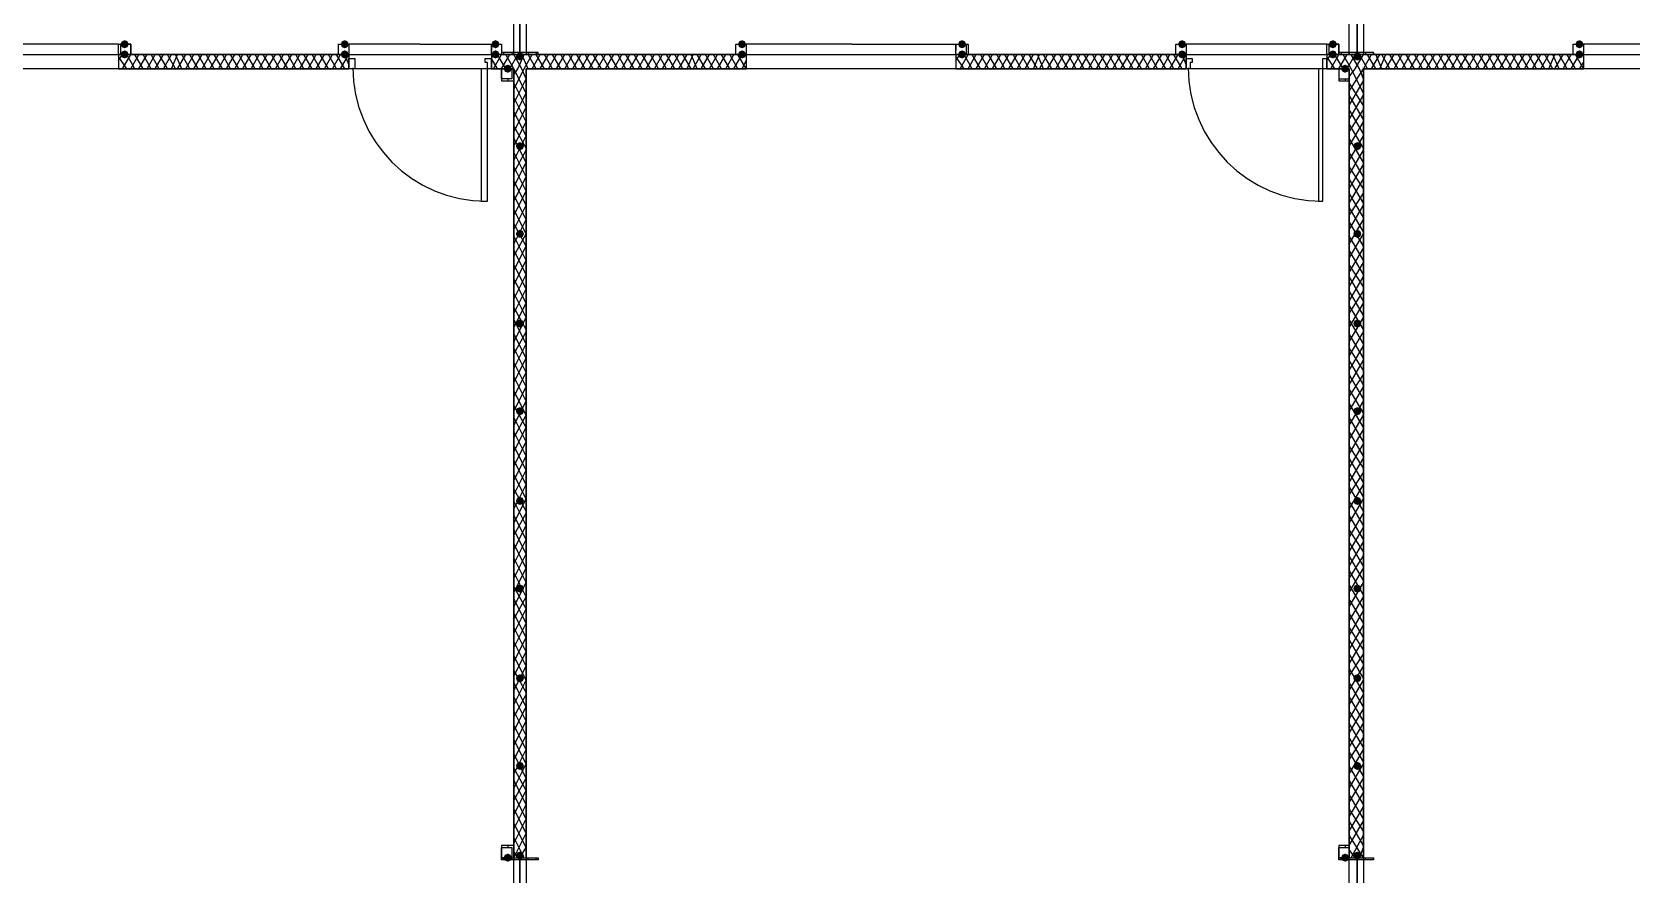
# Model space of a CAD drawing. Header units: millimetres. Extents: x 0 to 420, y 0 to 297.
# Drawn here: x 141.41 to 174.64, y 121.86 to 139.36 of the extents above; entities that cross this region are included whole.
import ezdxf

# ---------------------------------------------------------------- set-up
doc = ezdxf.new("R2010")
doc.units = ezdxf.units.MM
doc.layers.get('0').update_dxf_attribs({"linetype": 'CONTINUOUS'})

msp = doc.modelspace()

# ---------------------------------------------------------------- hatches: boundary and pattern name
at = {"true_color": 0x000007}
for points in [[(143.425333, 139.107333), (143.400463, 139.047537), (143.340667, 139.022667), (143.280871, 139.047537), (143.256, 139.107333), (143.280871, 139.167129), (143.340667, 139.192), (143.400462, 139.167129)], [(143.425333, 138.895667), (143.400463, 138.835871), (143.340667, 138.811), (143.280871, 138.835871), (143.256, 138.895667), (143.280871, 138.955462), (143.340667, 138.980333), (143.400462, 138.955463)], [(147.997333, 139.107333), (147.972463, 139.047537), (147.912667, 139.022667), (147.852871, 139.047537), (147.828, 139.107333), (147.852871, 139.167129), (147.912667, 139.192), (147.972462, 139.167129)], [(147.997333, 138.895667), (147.972463, 138.835871), (147.912667, 138.811), (147.852871, 138.835871), (147.828, 138.895667), (147.852871, 138.955462), (147.912667, 138.980333), (147.972462, 138.955463)], [(151.13, 139.107333), (151.105129, 139.047537), (151.045333, 139.022667), (150.985538, 139.047537), (150.960667, 139.107333), (150.985537, 139.167129), (151.045333, 139.192), (151.105129, 139.167129)], [(151.13, 138.895667), (151.105129, 138.835871), (151.045333, 138.811), (150.985538, 138.835871), (150.960667, 138.895667), (150.985537, 138.955462), (151.045333, 138.980333), (151.105129, 138.955463)], [(151.638, 138.853333), (151.613129, 138.793537), (151.553333, 138.768667), (151.493538, 138.793537), (151.468667, 138.853333), (151.493537, 138.913129), (151.553333, 138.938), (151.613129, 138.913129)], [(156.252333, 139.107333), (156.227463, 139.047537), (156.167667, 139.022667), (156.107871, 139.047537), (156.083, 139.107333), (156.107871, 139.167129), (156.167667, 139.192), (156.227462, 139.167129)], [(156.252333, 138.895667), (156.227463, 138.835871), (156.167667, 138.811), (156.107871, 138.835871), (156.083, 138.895667), (156.107871, 138.955462), (156.167667, 138.980333), (156.227462, 138.955463)], [(160.824333, 139.107333), (160.799463, 139.047537), (160.739667, 139.022667), (160.679871, 139.047537), (160.655, 139.107333), (160.679871, 139.167129), (160.739667, 139.192), (160.799462, 139.167129)], [(160.824333, 138.895667), (160.799463, 138.835871), (160.739667, 138.811), (160.679871, 138.835871), (160.655, 138.895667), (160.679871, 138.955462), (160.739667, 138.980333), (160.799462, 138.955463)], [(165.396333, 139.107333), (165.371462, 139.047537), (165.311667, 139.022667), (165.251871, 139.047537), (165.227, 139.107333), (165.251871, 139.167129), (165.311667, 139.192), (165.371462, 139.167129)], [(165.396333, 138.895667), (165.371462, 138.835871), (165.311667, 138.811), (165.251871, 138.835871), (165.227, 138.895667), (165.251871, 138.955462), (165.311667, 138.980333), (165.371462, 138.955463)], [(168.529, 139.107333), (168.504129, 139.047537), (168.444333, 139.022667), (168.384538, 139.047537), (168.359667, 139.107333), (168.384537, 139.167129), (168.444333, 139.192), (168.504129, 139.167129)], [(168.529, 138.895667), (168.504129, 138.835871), (168.444333, 138.811), (168.384538, 138.835871), (168.359667, 138.895667), (168.384537, 138.955462), (168.444333, 138.980333), (168.504129, 138.955463)], [(169.037, 138.853333), (169.012129, 138.793537), (168.952333, 138.768667), (168.892538, 138.793537), (168.867667, 138.853333), (168.892537, 138.913129), (168.952333, 138.938), (169.012129, 138.913129)], [(173.651333, 139.107333), (173.626462, 139.047537), (173.566667, 139.022667), (173.506871, 139.047537), (173.482, 139.107333), (173.506871, 139.167129), (173.566667, 139.192), (173.626462, 139.167129)], [(173.651333, 138.895667), (173.626462, 138.835871), (173.566667, 138.811), (173.506871, 138.835871), (173.482, 138.895667), (173.506871, 138.955462), (173.566667, 138.980333), (173.626462, 138.955463)], [(151.384, 138.599333), (151.359129, 138.539537), (151.299333, 138.514667), (151.239538, 138.539537), (151.214667, 138.599333), (151.239537, 138.659129), (151.299333, 138.684), (151.359129, 138.659129)], [(168.783, 138.599333), (168.758129, 138.539537), (168.698333, 138.514667), (168.638537, 138.539537), (168.613667, 138.599333), (168.638537, 138.659129), (168.698333, 138.684), (168.758129, 138.659129)], [(151.638, 136.990667), (151.613129, 136.930871), (151.553333, 136.906), (151.493538, 136.930871), (151.468667, 136.990667), (151.493537, 137.050462), (151.553333, 137.075333), (151.613129, 137.050463)], [(169.037, 136.990667), (169.012129, 136.930871), (168.952333, 136.906), (168.892538, 136.930871), (168.867667, 136.990667), (168.892537, 137.050462), (168.952333, 137.075333), (169.012129, 137.050463)], [(151.638, 135.170333), (151.613129, 135.110537), (151.553333, 135.085667), (151.493538, 135.110537), (151.468667, 135.170333), (151.493537, 135.230129), (151.553333, 135.255), (151.613129, 135.230129)], [(169.037, 135.170333), (169.012129, 135.110537), (168.952333, 135.085667), (168.892538, 135.110537), (168.867667, 135.170333), (168.892537, 135.230129), (168.952333, 135.255), (169.012129, 135.230129)], [(151.638, 133.307667), (151.613129, 133.247871), (151.553333, 133.223), (151.493538, 133.247871), (151.468667, 133.307667), (151.493537, 133.367462), (151.553333, 133.392333), (151.613129, 133.367463)], [(169.037, 133.307667), (169.012129, 133.247871), (168.952333, 133.223), (168.892538, 133.247871), (168.867667, 133.307667), (168.892537, 133.367462), (168.952333, 133.392333), (169.012129, 133.367463)], [(151.638, 131.487333), (151.613129, 131.427537), (151.553333, 131.402667), (151.493538, 131.427537), (151.468667, 131.487333), (151.493537, 131.547129), (151.553333, 131.572), (151.613129, 131.547129)], [(169.037, 131.487333), (169.012129, 131.427537), (168.952333, 131.402667), (168.892538, 131.427537), (168.867667, 131.487333), (168.892537, 131.547129), (168.952333, 131.572), (169.012129, 131.547129)], [(151.638, 129.624667), (151.613129, 129.564871), (151.553333, 129.54), (151.493538, 129.564871), (151.468667, 129.624667), (151.493537, 129.684462), (151.553333, 129.709333), (151.613129, 129.684463)], [(169.037, 129.624667), (169.012129, 129.564871), (168.952333, 129.54), (168.892538, 129.564871), (168.867667, 129.624667), (168.892537, 129.684462), (168.952333, 129.709333), (169.012129, 129.684463)], [(151.638, 127.804333), (151.613129, 127.744537), (151.553333, 127.719667), (151.493538, 127.744537), (151.468667, 127.804333), (151.493537, 127.864129), (151.553333, 127.889), (151.613129, 127.864129)], [(169.037, 127.804333), (169.012129, 127.744537), (168.952333, 127.719667), (168.892538, 127.744537), (168.867667, 127.804333), (168.892537, 127.864129), (168.952333, 127.889), (169.012129, 127.864129)], [(151.638, 125.941667), (151.613129, 125.881871), (151.553333, 125.857), (151.493538, 125.881871), (151.468667, 125.941667), (151.493537, 126.001462), (151.553333, 126.026333), (151.613129, 126.001463)], [(169.037, 125.941667), (169.012129, 125.881871), (168.952333, 125.857), (168.892538, 125.881871), (168.867667, 125.941667), (168.892537, 126.001462), (168.952333, 126.026333), (169.012129, 126.001463)], [(151.638, 124.121333), (151.613129, 124.061537), (151.553333, 124.036667), (151.493538, 124.061537), (151.468667, 124.121333), (151.493537, 124.181129), (151.553333, 124.206), (151.613129, 124.181129)], [(169.037, 124.121333), (169.012129, 124.061537), (168.952333, 124.036667), (168.892538, 124.061537), (168.867667, 124.121333), (168.892537, 124.181129), (168.952333, 124.206), (169.012129, 124.181129)], [(151.384, 122.216333), (151.359129, 122.156537), (151.299333, 122.131667), (151.239538, 122.156537), (151.214667, 122.216333), (151.239537, 122.276129), (151.299333, 122.301), (151.359129, 122.276129)], [(151.638, 122.258667), (151.613129, 122.198871), (151.553333, 122.174), (151.493538, 122.198871), (151.468667, 122.258667), (151.493537, 122.318462), (151.553333, 122.343333), (151.613129, 122.318463)], [(168.783, 122.216333), (168.758129, 122.156537), (168.698333, 122.131667), (168.638537, 122.156537), (168.613667, 122.216333), (168.638537, 122.276129), (168.698333, 122.301), (168.758129, 122.276129)], [(169.037, 122.258667), (169.012129, 122.198871), (168.952333, 122.174), (168.892538, 122.198871), (168.867667, 122.258667), (168.892537, 122.318462), (168.952333, 122.343333), (169.012129, 122.318463)]]:
    msp.add_hatch(color=0, dxfattribs=at).paths.add_polyline_path(points, flags=0)

# ---------------------------------------------------------------- linework, layer by layer
at = {"color": 0, "true_color": 0x000007}
for points in [[(134.323667, 150.029333), (134.323667, 138.895667), (151.426333, 138.895667), (151.426333, 150.029333)], [(168.783, 138.895667), (168.783, 150.029333), (151.680333, 150.029333), (151.680333, 138.895667)], [(186.182, 150.029333), (169.079333, 150.029333), (169.079333, 138.895667), (186.182, 138.895667)], [(151.934333, 139.615333), (151.172333, 139.615333), (151.172333, 139.573), (151.553333, 139.573), (151.553333, 138.938), (151.172333, 138.938), (151.172333, 138.895667), (151.934333, 138.895667), (151.934333, 138.938), (151.553333, 138.938), (151.553333, 139.573), (151.934333, 139.573)], [(169.291, 139.615333), (168.571333, 139.615333), (168.571333, 139.573), (168.952333, 139.573), (168.952333, 138.938), (168.571333, 138.938), (168.571333, 138.895667), (169.291, 138.895667), (169.291, 138.938), (168.952333, 138.938), (168.952333, 139.573), (169.291, 139.573)], [(143.213667, 139.107333), (143.467667, 139.107333), (143.467667, 138.895667), (143.213667, 138.895667)], [(143.256, 139.107333), (143.256, 138.895667), (143.467667, 138.895667), (143.467667, 139.107333)], [(147.785667, 139.107333), (147.997333, 139.107333), (147.997333, 138.895667), (147.785667, 138.895667), (147.785667, 139.107333), (147.997333, 139.107333), (147.997333, 138.895667), (147.785667, 138.895667)], [(156.040667, 139.107333), (156.252333, 139.107333), (156.252333, 138.895667), (156.040667, 138.895667), (156.040667, 139.107333), (156.252333, 139.107333), (156.252333, 138.895667), (156.040667, 138.895667)], [(165.184667, 139.107333), (165.396333, 139.107333), (165.396333, 138.895667), (165.184667, 138.895667), (165.184667, 139.107333), (165.396333, 139.107333), (165.396333, 138.895667), (165.184667, 138.895667)], [(168.317333, 139.107333), (168.571333, 139.107333), (168.571333, 138.895667), (168.317333, 138.895667)], [(168.359667, 139.107333), (168.359667, 138.895667), (168.571333, 138.895667), (168.571333, 139.107333)], [(173.439667, 139.107333), (173.651333, 139.107333), (173.651333, 138.895667), (173.439667, 138.895667), (173.439667, 139.107333), (173.651333, 139.107333), (173.651333, 138.895667), (173.439667, 138.895667)], [(151.426333, 104.097667), (151.426333, 138.599333), (147.701, 138.599333), (134.535333, 138.599333), (134.323667, 138.599333), (134.323667, 104.097667)], [(148.124333, 138.811), (148.124333, 138.726333), (148.124333, 138.599333), (147.997333, 138.599333), (147.997333, 138.811)], [(147.997333, 138.599333), (147.997333, 138.811)], [(150.876, 135.847667), (150.876, 138.599333), (150.749, 138.599333), (150.749, 135.847667)], [(150.960667, 138.811), (150.960667, 138.599333), (150.876, 138.599333), (150.876, 138.726333), (150.833667, 138.726333), (150.833667, 138.811)], [(150.960667, 138.599333), (150.960667, 138.811)], [(151.426333, 138.599333), (151.172333, 138.599333), (151.172333, 138.345333), (151.426333, 138.345333)], [(151.384, 138.599333), (151.384, 138.387667), (151.172333, 138.387667), (151.172333, 138.599333)], [(151.934333, 138.599333), (151.680333, 138.599333), (151.680333, 104.097667), (168.783, 104.097667), (168.783, 138.599333), (165.1, 138.599333)], [(165.523333, 138.811), (165.523333, 138.726333), (165.481, 138.726333), (165.481, 138.599333), (165.396333, 138.599333), (165.396333, 138.811)], [(165.396333, 138.599333), (165.396333, 138.811)], [(168.232667, 135.847667), (168.232667, 138.599333), (168.148, 138.599333), (168.148, 135.847667)], [(168.317333, 138.811), (168.317333, 138.599333), (168.232667, 138.599333), (168.232667, 138.726333), (168.232667, 138.811)], [(168.317333, 138.599333), (168.317333, 138.811)], [(168.783, 138.599333), (168.571333, 138.599333), (168.571333, 138.387667), (168.783, 138.387667), (168.783, 138.599333), (168.571333, 138.599333), (168.571333, 138.345333), (168.783, 138.345333)], [(169.079333, 104.097667), (186.182, 104.097667), (186.182, 138.599333), (182.499, 138.599333), (169.333333, 138.599333), (169.079333, 138.599333)], [(151.426333, 122.470333), (151.172333, 122.470333), (151.172333, 122.216333), (151.426333, 122.216333)], [(151.384, 122.428), (151.384, 122.216333), (151.172333, 122.216333), (151.172333, 122.428)], [(168.783, 122.470333), (168.571333, 122.470333), (168.571333, 122.216333), (168.783, 122.216333)], [(168.783, 122.428), (168.783, 122.216333), (168.571333, 122.216333), (168.571333, 122.428)], [(151.934333, 121.496667), (151.172333, 121.496667), (151.172333, 121.539), (151.553333, 121.539), (151.553333, 122.174), (151.172333, 122.174), (151.172333, 122.216333), (151.934333, 122.216333), (151.934333, 122.174), (151.553333, 122.174), (151.553333, 121.539), (151.934333, 121.539)], [(169.291, 121.496667), (168.571333, 121.496667), (168.571333, 121.539), (168.952333, 121.539), (168.952333, 122.174), (168.571333, 122.174), (168.571333, 122.216333), (169.291, 122.216333), (169.291, 122.174), (168.952333, 122.174), (168.952333, 121.539), (169.291, 121.539)]]:
    msp.add_lwpolyline(points, close=True, dxfattribs=at)
for points in [[(151.553333, 139.615333), (151.553333, 138.895667)], [(168.952333, 139.615333), (168.952333, 138.895667)], [(143.213667, 138.980333), (143.213667, 139.107333), (141.054667, 139.107333)], [(141.054667, 138.895667), (143.213667, 138.895667), (143.213667, 138.980333)], [(143.213667, 138.768667), (143.298333, 138.895667)], [(143.213667, 138.895667), (143.213667, 138.599333)], [(143.213667, 138.895667), (143.213667, 138.599333)], [(147.997333, 138.895667), (143.213667, 138.895667)], [(143.298333, 138.599333), (143.467667, 138.895667)], [(143.552333, 138.599333), (143.383, 138.895667)], [(143.467667, 138.599333), (143.637, 138.895667)], [(143.721667, 138.599333), (143.552333, 138.895667)], [(143.637, 138.599333), (143.806333, 138.895667)], [(143.891, 138.599333), (143.721667, 138.895667)], [(143.806333, 138.599333), (143.975667, 138.895667)], [(144.060333, 138.599333), (143.891, 138.895667)], [(143.975667, 138.599333), (144.145, 138.895667)], [(144.229667, 138.599333), (144.060333, 138.895667)], [(144.145, 138.599333), (144.314333, 138.895667)], [(144.399, 138.599333), (144.229667, 138.895667)], [(144.314333, 138.599333), (144.441333, 138.895667)], [(144.526, 138.599333), (144.399, 138.895667)], [(144.441333, 138.599333), (144.610667, 138.895667)], [(144.695333, 138.599333), (144.526, 138.895667)], [(144.610667, 138.599333), (144.78, 138.895667)], [(144.864667, 138.599333), (144.695333, 138.895667)], [(144.78, 138.599333), (144.949333, 138.895667)], [(145.034, 138.599333), (144.864667, 138.895667)], [(144.949333, 138.599333), (145.118667, 138.895667)], [(145.203333, 138.599333), (145.034, 138.895667)], [(145.118667, 138.599333), (145.288, 138.895667)], [(145.372667, 138.599333), (145.203333, 138.895667)], [(145.288, 138.599333), (145.457333, 138.895667)], [(145.542, 138.599333), (145.372667, 138.895667)], [(145.457333, 138.599333), (145.626667, 138.895667)], [(145.711333, 138.599333), (145.542, 138.895667)], [(145.626667, 138.599333), (145.796, 138.895667)], [(145.880667, 138.599333), (145.711333, 138.895667)], [(145.796, 138.599333), (145.965333, 138.895667)], [(146.05, 138.599333), (145.880667, 138.895667)], [(145.965333, 138.599333), (146.134667, 138.895667)], [(146.219333, 138.599333), (146.05, 138.895667)], [(146.134667, 138.599333), (146.304, 138.895667)], [(146.388667, 138.599333), (146.219333, 138.895667)], [(146.304, 138.599333), (146.473333, 138.895667)], [(146.558, 138.599333), (146.388667, 138.895667)], [(146.473333, 138.599333), (146.642667, 138.895667)], [(146.727333, 138.599333), (146.558, 138.895667)], [(146.642667, 138.599333), (146.812, 138.895667)], [(146.896667, 138.599333), (146.727333, 138.895667)], [(146.812, 138.599333), (146.981333, 138.895667)], [(147.066, 138.599333), (146.896667, 138.895667)], [(146.981333, 138.599333), (147.150667, 138.895667)], [(147.235333, 138.599333), (147.066, 138.895667)], [(147.150667, 138.599333), (147.32, 138.895667)], [(147.404667, 138.599333), (147.235333, 138.895667)], [(147.32, 138.599333), (147.489333, 138.895667)], [(147.574, 138.599333), (147.404667, 138.895667)], [(147.489333, 138.599333), (147.658667, 138.895667)], [(147.743333, 138.599333), (147.574, 138.895667)], [(147.658667, 138.599333), (147.828, 138.895667)], [(147.912667, 138.599333), (147.743333, 138.895667)], [(147.828, 138.599333), (147.997333, 138.895667)], [(147.997333, 138.684), (147.912667, 138.895667)], [(149.479, 139.107333), (147.997333, 139.107333), (147.997333, 138.980333)], [(147.997333, 138.980333), (147.997333, 138.895667), (149.479, 138.895667)], [(147.997333, 138.895667), (147.997333, 138.811), (147.997333, 138.599333)], [(147.997333, 138.895667), (147.997333, 138.811)], [(149.479, 139.107333), (150.960667, 139.107333), (151.172333, 139.107333), (151.172333, 138.895667), (150.960667, 138.895667), (150.960667, 139.107333), (151.172333, 139.107333), (151.172333, 138.895667), (150.960667, 138.895667), (150.960667, 139.107333), (150.960667, 138.980333)], [(149.479, 138.895667), (150.960667, 138.895667), (150.960667, 138.980333)], [(150.960667, 138.811), (151.003, 138.895667)], [(150.960667, 138.895667), (150.960667, 138.811), (150.960667, 138.599333)], [(150.960667, 138.895667), (150.960667, 138.811)], [(156.252333, 138.895667), (150.960667, 138.895667)], [(151.003, 138.599333), (151.172333, 138.895667)], [(151.257, 138.599333), (151.087667, 138.895667)], [(151.172333, 138.599333), (151.341667, 138.895667)], [(151.214667, 138.938), (151.214667, 138.895667)], [(151.426333, 138.599333), (151.257, 138.895667)], [(151.341667, 138.599333), (151.511, 138.895667)], [(151.384, 138.938), (151.384, 138.895667)], [(151.595667, 138.599333), (151.426333, 138.895667)], [(151.511, 138.599333), (151.638, 138.895667)], [(151.722667, 138.599333), (151.595667, 138.895667)], [(151.638, 138.599333), (151.807333, 138.895667)], [(151.722667, 138.938), (151.722667, 138.895667)], [(151.892, 138.599333), (151.722667, 138.895667)], [(151.807333, 138.599333), (151.976667, 138.895667)], [(151.892, 138.938), (151.892, 138.895667)], [(152.061333, 138.599333), (151.892, 138.895667)], [(151.976667, 138.599333), (152.146, 138.895667)], [(152.230667, 138.599333), (152.061333, 138.895667)], [(152.146, 138.599333), (152.315333, 138.895667)], [(152.4, 138.599333), (152.230667, 138.895667)], [(152.315333, 138.599333), (152.484667, 138.895667)], [(152.569333, 138.599333), (152.4, 138.895667)], [(152.484667, 138.599333), (152.654, 138.895667)], [(152.738667, 138.599333), (152.569333, 138.895667)], [(152.654, 138.599333), (152.823333, 138.895667)], [(152.908, 138.599333), (152.738667, 138.895667)], [(152.823333, 138.599333), (152.992667, 138.895667)], [(153.077333, 138.599333), (152.908, 138.895667)], [(152.992667, 138.599333), (153.162, 138.895667)], [(153.246667, 138.599333), (153.077333, 138.895667)], [(153.162, 138.599333), (153.331333, 138.895667)], [(153.416, 138.599333), (153.246667, 138.895667)], [(153.331333, 138.599333), (153.500667, 138.895667)], [(153.585333, 138.599333), (153.416, 138.895667)], [(153.500667, 138.599333), (153.67, 138.895667)], [(153.754667, 138.599333), (153.585333, 138.895667)], [(153.67, 138.599333), (153.839333, 138.895667)], [(153.924, 138.599333), (153.754667, 138.895667)], [(153.839333, 138.599333), (154.008667, 138.895667)], [(154.093333, 138.599333), (153.924, 138.895667)], [(154.008667, 138.599333), (154.178, 138.895667)], [(154.262667, 138.599333), (154.093333, 138.895667)], [(154.178, 138.599333), (154.347333, 138.895667)], [(154.432, 138.599333), (154.262667, 138.895667)], [(154.347333, 138.599333), (154.516667, 138.895667)], [(154.601333, 138.599333), (154.432, 138.895667)], [(154.516667, 138.599333), (154.686, 138.895667)], [(154.770667, 138.599333), (154.601333, 138.895667)], [(154.686, 138.599333), (154.855333, 138.895667)], [(154.94, 138.599333), (154.770667, 138.895667)], [(154.855333, 138.599333), (155.024667, 138.895667)], [(155.109333, 138.599333), (154.94, 138.895667)], [(155.024667, 138.599333), (155.151667, 138.895667)], [(155.236333, 138.599333), (155.109333, 138.895667)], [(155.151667, 138.599333), (155.321, 138.895667)], [(155.405667, 138.599333), (155.236333, 138.895667)], [(155.321, 138.599333), (155.490333, 138.895667)], [(155.575, 138.599333), (155.405667, 138.895667)], [(155.490333, 138.599333), (155.659667, 138.895667)], [(155.744333, 138.599333), (155.575, 138.895667)], [(155.659667, 138.599333), (155.829, 138.895667)], [(155.913667, 138.599333), (155.744333, 138.895667)], [(155.829, 138.599333), (155.998333, 138.895667)], [(156.083, 138.599333), (155.913667, 138.895667)], [(155.998333, 138.599333), (156.167667, 138.895667)], [(156.252333, 138.599333), (156.083, 138.895667)], [(158.453667, 139.107333), (156.252333, 139.107333), (156.252333, 138.980333)], [(156.252333, 138.980333), (156.252333, 138.895667), (158.453667, 138.895667)], [(156.252333, 138.853333), (156.252333, 138.895667)], [(156.252333, 138.895667), (156.252333, 138.599333)], [(156.252333, 138.895667), (156.252333, 138.599333)], [(158.453667, 139.107333), (160.612667, 139.107333), (160.824333, 139.107333), (160.824333, 138.895667), (160.612667, 138.895667), (160.612667, 139.107333), (160.866667, 139.107333), (160.866667, 138.895667), (160.612667, 138.895667), (160.612667, 139.107333), (160.612667, 138.980333)], [(158.453667, 138.895667), (160.612667, 138.895667), (160.612667, 138.980333)], [(160.612667, 138.768667), (160.697333, 138.895667)], [(160.612667, 138.895667), (160.612667, 138.599333)], [(160.612667, 138.895667), (160.612667, 138.599333)], [(165.396333, 138.895667), (160.612667, 138.895667)], [(160.697333, 138.599333), (160.866667, 138.895667)], [(160.951333, 138.599333), (160.782, 138.895667)], [(160.866667, 138.599333), (161.036, 138.895667)], [(161.120667, 138.599333), (160.951333, 138.895667)], [(161.036, 138.599333), (161.205333, 138.895667)], [(161.29, 138.599333), (161.120667, 138.895667)], [(161.205333, 138.599333), (161.374667, 138.895667)], [(161.459333, 138.599333), (161.29, 138.895667)], [(161.374667, 138.599333), (161.544, 138.895667)], [(161.628667, 138.599333), (161.459333, 138.895667)], [(161.544, 138.599333), (161.713333, 138.895667)], [(161.798, 138.599333), (161.628667, 138.895667)], [(161.713333, 138.599333), (161.882667, 138.895667)], [(161.967333, 138.599333), (161.798, 138.895667)], [(161.882667, 138.599333), (162.052, 138.895667)], [(162.136667, 138.599333), (161.967333, 138.895667)], [(162.052, 138.599333), (162.221333, 138.895667)], [(162.306, 138.599333), (162.136667, 138.895667)], [(162.221333, 138.599333), (162.348333, 138.895667)], [(162.433, 138.599333), (162.306, 138.895667)], [(162.348333, 138.599333), (162.517667, 138.895667)], [(162.602333, 138.599333), (162.433, 138.895667)], [(162.517667, 138.599333), (162.687, 138.895667)], [(162.771667, 138.599333), (162.602333, 138.895667)], [(162.687, 138.599333), (162.856333, 138.895667)], [(162.941, 138.599333), (162.771667, 138.895667)], [(162.856333, 138.599333), (163.025667, 138.895667)], [(163.110333, 138.599333), (162.941, 138.895667)], [(163.025667, 138.599333), (163.195, 138.895667)], [(163.279667, 138.599333), (163.110333, 138.895667)], [(163.195, 138.599333), (163.364333, 138.895667)], [(163.449, 138.599333), (163.279667, 138.895667)], [(163.364333, 138.599333), (163.533667, 138.895667)], [(163.618333, 138.599333), (163.449, 138.895667)], [(163.533667, 138.599333), (163.703, 138.895667)], [(163.787667, 138.599333), (163.618333, 138.895667)], [(163.703, 138.599333), (163.872333, 138.895667)], [(163.957, 138.599333), (163.787667, 138.895667)], [(163.872333, 138.599333), (164.041667, 138.895667)], [(164.126333, 138.599333), (163.957, 138.895667)], [(164.041667, 138.599333), (164.211, 138.895667)], [(164.295667, 138.599333), (164.126333, 138.895667)], [(164.211, 138.599333), (164.380333, 138.895667)], [(164.465, 138.599333), (164.295667, 138.895667)], [(164.380333, 138.599333), (164.549667, 138.895667)], [(164.634333, 138.599333), (164.465, 138.895667)], [(164.549667, 138.599333), (164.719, 138.895667)], [(164.803667, 138.599333), (164.634333, 138.895667)], [(164.719, 138.599333), (164.888333, 138.895667)], [(164.973, 138.599333), (164.803667, 138.895667)], [(164.888333, 138.599333), (165.057667, 138.895667)], [(165.142333, 138.599333), (164.973, 138.895667)], [(165.057667, 138.599333), (165.227, 138.895667)], [(165.311667, 138.599333), (165.142333, 138.895667)], [(165.227, 138.599333), (165.396333, 138.895667)], [(165.396333, 138.684), (165.311667, 138.895667)], [(166.878, 139.107333), (165.396333, 139.107333), (165.396333, 138.980333)], [(165.396333, 138.980333), (165.396333, 138.895667), (166.878, 138.895667)], [(165.396333, 138.895667), (165.396333, 138.811), (165.396333, 138.599333)], [(165.396333, 138.895667), (165.396333, 138.811)], [(168.317333, 138.980333), (168.317333, 139.107333), (166.878, 139.107333)], [(166.878, 138.895667), (168.317333, 138.895667), (168.317333, 138.980333)], [(168.317333, 138.768667), (168.402, 138.895667)], [(168.317333, 138.895667), (168.317333, 138.811), (168.317333, 138.599333)], [(168.317333, 138.895667), (168.317333, 138.811)], [(173.651333, 138.895667), (168.317333, 138.895667)], [(168.402, 138.599333), (168.571333, 138.895667)], [(168.656, 138.599333), (168.486667, 138.895667)], [(168.571333, 138.599333), (168.740667, 138.895667)], [(168.613667, 138.938), (168.613667, 138.895667)], [(168.825333, 138.599333), (168.656, 138.895667)], [(168.740667, 138.599333), (168.91, 138.895667)], [(168.783, 138.938), (168.783, 138.895667)], [(168.994667, 138.599333), (168.825333, 138.895667)], [(168.91, 138.599333), (169.079333, 138.895667)], [(169.164, 138.599333), (168.994667, 138.895667)], [(169.079333, 138.599333), (169.248667, 138.895667)], [(169.121667, 138.938), (169.121667, 138.895667)], [(169.333333, 138.599333), (169.164, 138.895667)], [(169.248667, 138.599333), (169.418, 138.895667)], [(169.291, 138.938), (169.291, 138.895667)], [(169.460333, 138.599333), (169.333333, 138.895667)], [(169.418, 138.599333), (169.545, 138.895667)], [(169.629667, 138.599333), (169.460333, 138.895667)], [(169.545, 138.599333), (169.714333, 138.895667)], [(169.799, 138.599333), (169.629667, 138.895667)], [(169.714333, 138.599333), (169.883667, 138.895667)], [(169.968333, 138.599333), (169.799, 138.895667)], [(169.883667, 138.599333), (170.053, 138.895667)], [(170.137667, 138.599333), (169.968333, 138.895667)], [(170.053, 138.599333), (170.222333, 138.895667)], [(170.307, 138.599333), (170.137667, 138.895667)], [(170.222333, 138.599333), (170.391667, 138.895667)], [(170.476333, 138.599333), (170.307, 138.895667)], [(170.391667, 138.599333), (170.561, 138.895667)], [(170.645667, 138.599333), (170.476333, 138.895667)], [(170.561, 138.599333), (170.730333, 138.895667)], [(170.815, 138.599333), (170.645667, 138.895667)], [(170.730333, 138.599333), (170.899667, 138.895667)], [(170.984333, 138.599333), (170.815, 138.895667)], [(170.899667, 138.599333), (171.069, 138.895667)], [(171.153667, 138.599333), (170.984333, 138.895667)], [(171.069, 138.599333), (171.238333, 138.895667)], [(171.323, 138.599333), (171.153667, 138.895667)], [(171.238333, 138.599333), (171.407667, 138.895667)], [(171.492333, 138.599333), (171.323, 138.895667)], [(171.407667, 138.599333), (171.577, 138.895667)], [(171.661667, 138.599333), (171.492333, 138.895667)], [(171.577, 138.599333), (171.746333, 138.895667)], [(171.831, 138.599333), (171.661667, 138.895667)], [(171.746333, 138.599333), (171.915667, 138.895667)], [(172.000333, 138.599333), (171.831, 138.895667)], [(171.915667, 138.599333), (172.085, 138.895667)], [(172.169667, 138.599333), (172.000333, 138.895667)], [(172.085, 138.599333), (172.254333, 138.895667)], [(172.339, 138.599333), (172.169667, 138.895667)], [(172.254333, 138.599333), (172.423667, 138.895667)], [(172.508333, 138.599333), (172.339, 138.895667)], [(172.423667, 138.599333), (172.593, 138.895667)], [(172.677667, 138.599333), (172.508333, 138.895667)], [(172.593, 138.599333), (172.762333, 138.895667)], [(172.847, 138.599333), (172.677667, 138.895667)], [(172.762333, 138.599333), (172.931667, 138.895667)], [(173.016333, 138.599333), (172.847, 138.895667)], [(172.931667, 138.599333), (173.058667, 138.895667)], [(173.143333, 138.599333), (173.016333, 138.895667)], [(173.058667, 138.599333), (173.228, 138.895667)], [(173.312667, 138.599333), (173.143333, 138.895667)], [(173.228, 138.599333), (173.397333, 138.895667)], [(173.482, 138.599333), (173.312667, 138.895667)], [(173.397333, 138.599333), (173.566667, 138.895667)], [(173.651333, 138.599333), (173.482, 138.895667)], [(175.852667, 139.107333), (173.651333, 139.107333), (173.651333, 138.980333)], [(173.651333, 138.980333), (173.651333, 138.895667), (175.852667, 138.895667)], [(173.651333, 138.895667), (173.651333, 138.599333)], [(173.651333, 138.895667), (173.651333, 138.599333)], [(143.383, 138.599333), (143.213667, 138.853333)], [(143.213667, 138.599333), (147.997333, 138.599333)], [(147.997333, 138.599333), (147.997333, 138.684)], [(148.082, 138.6205), (148.096316, 138.336991), (148.138334, 138.061673), (148.20666, 137.795939), (148.299901, 137.541182), (148.416663, 137.298796), (148.555552, 137.070176), (148.715176, 136.856714), (148.894139, 136.659805), (149.091048, 136.480842), (149.304509, 136.321219), (149.53313, 136.18233), (149.775515, 136.065568), (150.030272, 135.972326), (150.296006, 135.904), (150.571325, 135.861982), (150.854833, 135.847667)], [(151.087667, 138.599333), (150.960667, 138.811)], [(150.960667, 138.599333), (151.426333, 138.599333)], [(151.426333, 138.472333), (151.511, 138.599333)], [(151.426333, 138.176), (151.638, 138.599333)], [(151.680333, 138.091333), (151.426333, 138.599333)], [(151.426333, 138.599333), (151.426333, 122.216333), (151.680333, 122.216333), (151.680333, 138.599333)], [(151.680333, 138.387667), (151.595667, 138.599333)], [(151.680333, 138.599333), (156.252333, 138.599333)], [(156.167667, 138.599333), (156.252333, 138.768667)], [(160.782, 138.599333), (160.612667, 138.853333)], [(160.612667, 138.599333), (165.396333, 138.599333)], [(165.396333, 138.599333), (165.396333, 138.641667)], [(165.438667, 138.6205), (165.452982, 138.336991), (165.495, 138.061673), (165.563326, 137.795939), (165.656568, 137.541182), (165.77333, 137.298796), (165.912219, 137.070176), (166.071842, 136.856714), (166.250805, 136.659805), (166.447714, 136.480842), (166.661176, 136.321219), (166.889796, 136.18233), (167.132182, 136.065568), (167.386939, 135.972326), (167.652673, 135.904), (167.927991, 135.861982), (168.2115, 135.847667)], [(168.486667, 138.599333), (168.317333, 138.853333)], [(168.317333, 138.599333), (168.783, 138.599333)], [(168.783, 138.43), (168.91, 138.599333)], [(168.783, 138.133667), (169.079333, 138.599333)], [(168.783, 138.599333), (168.783, 122.216333), (169.079333, 122.216333), (169.079333, 138.599333)], [(169.079333, 138.091333), (168.825333, 138.599333)], [(169.079333, 138.387667), (168.994667, 138.599333)], [(169.079333, 138.599333), (173.651333, 138.599333)], [(173.566667, 138.599333), (173.651333, 138.726333)], [(151.299333, 138.387667), (151.299333, 138.345333)], [(151.426333, 137.879667), (151.680333, 138.387667)], [(151.680333, 137.795), (151.426333, 138.303)], [(168.698333, 138.387667), (168.698333, 138.345333)], [(168.783, 137.837333), (169.079333, 138.345333)], [(169.079333, 137.837333), (168.783, 138.303)], [(151.426333, 137.583333), (151.680333, 138.091333)], [(151.680333, 137.498667), (151.426333, 138.006667)], [(168.783, 137.541), (169.079333, 138.049)], [(169.079333, 137.541), (168.783, 138.049)], [(151.426333, 137.287), (151.680333, 137.795)], [(151.680333, 137.202333), (151.426333, 137.710333)], [(168.783, 137.287), (169.079333, 137.752667)], [(169.079333, 137.244667), (168.783, 137.752667)], [(151.426333, 136.990667), (151.680333, 137.498667)], [(151.680333, 136.948333), (151.426333, 137.414)], [(168.783, 136.990667), (169.079333, 137.498667)], [(169.079333, 136.948333), (168.783, 137.456333)], [(151.426333, 136.694333), (151.680333, 137.202333)], [(151.680333, 136.652), (151.426333, 137.16)], [(151.426333, 136.440333), (151.680333, 136.906)], [(168.783, 136.694333), (169.079333, 137.202333)], [(169.079333, 136.652), (168.783, 137.16)], [(168.783, 136.398), (169.079333, 136.906)], [(151.680333, 136.355667), (151.426333, 136.863667)], [(151.426333, 136.144), (151.680333, 136.652)], [(151.680333, 136.059333), (151.426333, 136.567333)], [(169.079333, 136.355667), (168.783, 136.863667)], [(168.783, 136.101667), (169.079333, 136.609667)], [(169.079333, 136.101667), (168.783, 136.567333)], [(151.426333, 135.847667), (151.680333, 136.355667)], [(151.680333, 135.763), (151.426333, 136.271)], [(168.783, 135.805333), (169.079333, 136.313333)], [(169.079333, 135.805333), (168.783, 136.313333)], [(151.426333, 135.551333), (151.680333, 136.059333)], [(151.680333, 135.466667), (151.426333, 135.974667)], [(168.783, 135.551333), (169.079333, 136.017)], [(169.079333, 135.509), (168.783, 136.017)], [(151.426333, 135.255), (151.680333, 135.763)], [(151.680333, 135.170333), (151.426333, 135.678333)], [(168.783, 135.255), (169.079333, 135.763)], [(169.079333, 135.212667), (168.783, 135.720667)], [(151.426333, 134.958667), (151.680333, 135.466667)], [(151.680333, 134.916333), (151.426333, 135.382)], [(168.783, 134.958667), (169.079333, 135.466667)], [(169.079333, 134.916333), (168.783, 135.424333)], [(151.426333, 134.704667), (151.680333, 135.170333)], [(151.680333, 134.62), (151.426333, 135.128)], [(151.426333, 134.408333), (151.680333, 134.916333)], [(168.783, 134.662333), (169.079333, 135.170333)], [(169.079333, 134.62), (168.783, 135.128)], [(151.680333, 134.323667), (151.426333, 134.831667)], [(151.426333, 134.112), (151.680333, 134.62)], [(168.783, 134.366), (169.079333, 134.874)], [(169.079333, 134.323667), (168.783, 134.831667)], [(168.783, 134.069667), (169.079333, 134.577667)], [(151.680333, 134.027333), (151.426333, 134.535333)], [(151.426333, 133.815667), (151.680333, 134.323667)], [(151.680333, 133.731), (151.426333, 134.239)], [(169.079333, 134.069667), (168.783, 134.535333)], [(168.783, 133.773333), (169.079333, 134.281333)], [(169.079333, 133.773333), (168.783, 134.281333)], [(151.426333, 133.519333), (151.680333, 134.027333)], [(151.680333, 133.434667), (151.426333, 133.942667)], [(168.783, 133.519333), (169.079333, 133.985)], [(169.079333, 133.477), (168.783, 133.985)], [(151.426333, 133.223), (151.680333, 133.731)], [(151.680333, 133.180667), (151.426333, 133.646333)], [(168.783, 133.223), (169.079333, 133.731)], [(169.079333, 133.180667), (168.783, 133.688667)], [(151.426333, 132.926667), (151.680333, 133.434667)], [(151.680333, 132.884333), (151.426333, 133.392333)], [(168.783, 132.926667), (169.079333, 133.434667)], [(169.079333, 132.884333), (168.783, 133.392333)], [(151.426333, 132.672667), (151.680333, 133.138333)], [(151.680333, 132.588), (151.426333, 133.096)], [(168.783, 132.630333), (169.079333, 133.138333)], [(169.079333, 132.588), (168.783, 133.096)], [(151.426333, 132.376333), (151.680333, 132.884333)], [(151.680333, 132.291667), (151.426333, 132.799667)], [(151.426333, 132.08), (151.680333, 132.588)], [(168.783, 132.334), (169.079333, 132.842)], [(169.079333, 132.334), (168.783, 132.799667)], [(151.680333, 131.995333), (151.426333, 132.503333)], [(151.426333, 131.783667), (151.680333, 132.291667)], [(168.783, 132.037667), (169.079333, 132.545667)], [(169.079333, 132.037667), (168.783, 132.545667)], [(168.783, 131.783667), (169.079333, 132.249333)], [(169.079333, 131.741333), (168.783, 132.249333)], [(151.680333, 131.699), (151.426333, 132.207)], [(151.426333, 131.487333), (151.680333, 131.995333)], [(151.680333, 131.402667), (151.426333, 131.910667)], [(168.783, 131.487333), (169.079333, 131.995333)], [(169.079333, 131.445), (168.783, 131.953)], [(151.426333, 131.191), (151.680333, 131.699)], [(151.680333, 131.148667), (151.426333, 131.614333)], [(168.783, 131.191), (169.079333, 131.699)], [(169.079333, 131.148667), (168.783, 131.656667)], [(151.426333, 130.937), (151.680333, 131.402667)], [(151.680333, 130.852333), (151.426333, 131.360333)], [(168.783, 130.894667), (169.079333, 131.402667)], [(169.079333, 130.852333), (168.783, 131.360333)], [(151.426333, 130.640667), (151.680333, 131.148667)], [(151.680333, 130.556), (151.426333, 131.064)], [(168.783, 130.598333), (169.079333, 131.106333)], [(169.079333, 130.556), (168.783, 131.064)], [(151.426333, 130.344333), (151.680333, 130.852333)], [(151.680333, 130.259667), (151.426333, 130.767667)], [(168.783, 130.302), (169.079333, 130.81)], [(169.079333, 130.302), (168.783, 130.767667)], [(151.426333, 130.048), (151.680333, 130.556)], [(151.680333, 129.963333), (151.426333, 130.471333)], [(151.426333, 129.751667), (151.680333, 130.259667)], [(168.783, 130.005667), (169.079333, 130.513667)], [(169.079333, 130.005667), (168.783, 130.513667)], [(151.680333, 129.667), (151.426333, 130.175)], [(151.426333, 129.455333), (151.680333, 129.963333)], [(168.783, 129.751667), (169.079333, 130.217333)], [(169.079333, 129.709333), (168.783, 130.217333)], [(168.783, 129.455333), (169.079333, 129.963333)], [(169.079333, 129.413), (168.783, 129.921)], [(151.680333, 129.413), (151.426333, 129.878667)], [(151.426333, 129.159), (151.680333, 129.667)], [(151.680333, 129.116667), (151.426333, 129.624667)], [(168.783, 129.159), (169.079333, 129.667)], [(169.079333, 129.116667), (168.783, 129.624667)], [(151.426333, 128.905), (151.680333, 129.370667)], [(151.680333, 128.820333), (151.426333, 129.328333)], [(168.783, 128.862667), (169.079333, 129.370667)], [(169.079333, 128.820333), (168.783, 129.328333)], [(151.426333, 128.608667), (151.680333, 129.116667)], [(151.680333, 128.524), (151.426333, 129.032)], [(168.783, 128.566333), (169.079333, 129.074333)], [(169.079333, 128.566333), (168.783, 129.032)], [(151.426333, 128.312333), (151.680333, 128.820333)], [(151.680333, 128.227667), (151.426333, 128.735667)], [(168.783, 128.27), (169.079333, 128.778)], [(169.079333, 128.27), (168.783, 128.778)], [(151.426333, 128.016), (151.680333, 128.524)], [(151.680333, 127.931333), (151.426333, 128.439333)], [(168.783, 128.016), (169.079333, 128.481667)], [(169.079333, 127.973667), (168.783, 128.481667)], [(151.426333, 127.719667), (151.680333, 128.227667)], [(151.680333, 127.635), (151.426333, 128.143)], [(151.426333, 127.423333), (151.680333, 127.931333)], [(168.783, 127.719667), (169.079333, 128.227667)], [(169.079333, 127.677333), (168.783, 128.185333)], [(168.783, 127.423333), (169.079333, 127.931333)], [(151.680333, 127.381), (151.426333, 127.846667)], [(151.426333, 127.169333), (151.680333, 127.635)], [(151.680333, 127.084667), (151.426333, 127.592667)], [(169.079333, 127.381), (168.783, 127.889)], [(168.783, 127.127), (169.079333, 127.635)], [(169.079333, 127.084667), (168.783, 127.592667)], [(151.426333, 126.873), (151.680333, 127.381)], [(151.680333, 126.788333), (151.426333, 127.296333)], [(168.783, 126.830667), (169.079333, 127.338667)], [(169.079333, 126.788333), (168.783, 127.296333)], [(151.426333, 126.576667), (151.680333, 127.084667)], [(151.680333, 126.492), (151.426333, 127)], [(168.783, 126.534333), (169.079333, 127.042333)], [(169.079333, 126.534333), (168.783, 127)], [(151.426333, 126.280333), (151.680333, 126.788333)], [(151.680333, 126.195667), (151.426333, 126.703667)], [(168.783, 126.238), (169.079333, 126.746)], [(169.079333, 126.238), (168.783, 126.746)], [(151.426333, 125.984), (151.680333, 126.492)], [(151.680333, 125.899333), (151.426333, 126.407333)], [(168.783, 125.984), (169.079333, 126.449667)], [(169.079333, 125.941667), (168.783, 126.449667)], [(151.426333, 125.687667), (151.680333, 126.195667)], [(151.680333, 125.645333), (151.426333, 126.111)], [(168.783, 125.687667), (169.079333, 126.195667)], [(169.079333, 125.645333), (168.783, 126.153333)], [(151.426333, 125.391333), (151.680333, 125.899333)], [(151.680333, 125.349), (151.426333, 125.857)], [(151.426333, 125.137333), (151.680333, 125.603)], [(168.783, 125.391333), (169.079333, 125.899333)], [(169.079333, 125.349), (168.783, 125.857)], [(168.783, 125.095), (169.079333, 125.603)], [(151.680333, 125.052667), (151.426333, 125.560667)], [(151.426333, 124.841), (151.680333, 125.349)], [(151.680333, 124.756333), (151.426333, 125.264333)], [(169.079333, 125.052667), (168.783, 125.560667)], [(168.783, 124.798667), (169.079333, 125.306667)], [(169.079333, 124.798667), (168.783, 125.264333)], [(151.426333, 124.544667), (151.680333, 125.052667)], [(151.680333, 124.46), (151.426333, 124.968)], [(168.783, 124.502333), (169.079333, 125.010333)], [(169.079333, 124.502333), (168.783, 125.010333)], [(151.426333, 124.248333), (151.680333, 124.756333)], [(151.680333, 124.163667), (151.426333, 124.671667)], [(168.783, 124.248333), (169.079333, 124.714)], [(169.079333, 124.206), (168.783, 124.714)], [(151.426333, 123.952), (151.680333, 124.46)], [(151.680333, 123.867333), (151.426333, 124.375333)], [(168.783, 123.952), (169.079333, 124.46)], [(169.079333, 123.909667), (168.783, 124.417667)], [(151.426333, 123.655667), (151.680333, 124.163667)], [(151.680333, 123.613333), (151.426333, 124.079)], [(168.783, 123.655667), (169.079333, 124.163667)], [(169.079333, 123.613333), (168.783, 124.121333)], [(151.426333, 123.401667), (151.680333, 123.867333)], [(151.680333, 123.317), (151.426333, 123.825)], [(151.426333, 123.105333), (151.680333, 123.613333)], [(168.783, 123.359333), (169.079333, 123.867333)], [(169.079333, 123.317), (168.783, 123.825)], [(151.680333, 123.020667), (151.426333, 123.528667)], [(151.426333, 122.809), (151.680333, 123.317)], [(168.783, 123.063), (169.079333, 123.571)], [(169.079333, 123.020667), (168.783, 123.528667)], [(168.783, 122.766667), (169.079333, 123.274667)], [(151.680333, 122.724333), (151.426333, 123.232333)], [(151.426333, 122.512667), (151.680333, 123.020667)], [(151.680333, 122.428), (151.426333, 122.936)], [(169.079333, 122.766667), (168.783, 123.232333)], [(168.783, 122.470333), (169.079333, 122.978333)], [(169.079333, 122.470333), (168.783, 122.978333)], [(151.426333, 122.216333), (151.680333, 122.724333)], [(151.638, 122.216333), (151.426333, 122.639667)], [(169.079333, 122.216333), (168.783, 122.682)], [(168.825333, 122.216333), (169.079333, 122.682)], [(151.299333, 122.470333), (151.299333, 122.428)], [(151.511, 122.216333), (151.426333, 122.343333)], [(151.553333, 122.216333), (151.680333, 122.428)], [(168.698333, 122.470333), (168.698333, 122.428)], [(168.91, 122.216333), (168.783, 122.385667)], [(168.994667, 122.216333), (169.079333, 122.428)], [(151.214667, 122.174), (151.214667, 122.216333)], [(151.384, 122.174), (151.384, 122.216333)], [(151.553333, 121.496667), (151.553333, 122.216333)], [(151.722667, 122.174), (151.722667, 122.216333)], [(151.892, 122.174), (151.892, 122.216333)], [(168.613667, 122.174), (168.613667, 122.216333)], [(168.783, 122.174), (168.783, 122.216333)], [(168.952333, 121.496667), (168.952333, 122.216333)], [(169.121667, 122.174), (169.121667, 122.216333)], [(169.291, 122.174), (169.291, 122.216333)]]:
    msp.add_lwpolyline(points, dxfattribs=at)

doc.saveas('drawing.dxf')
